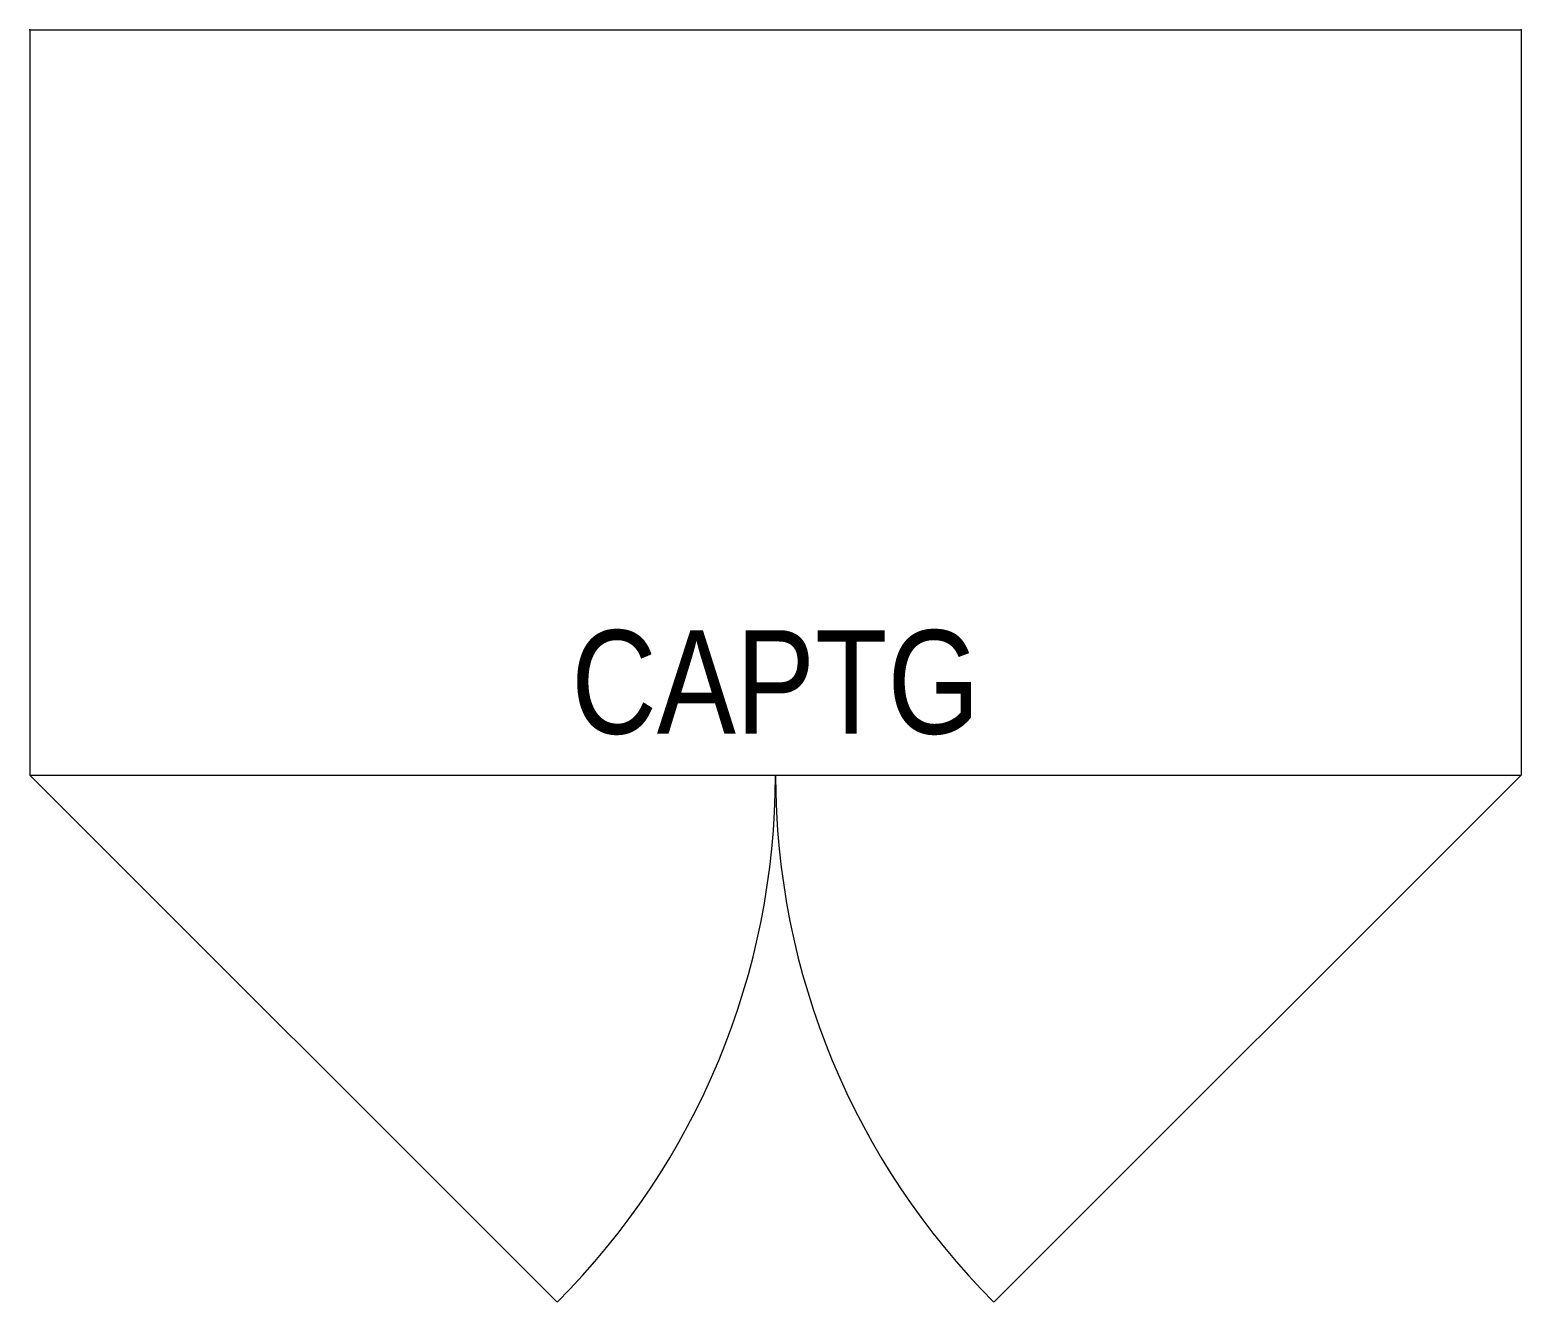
# Model space of a CAD drawing. Extents: x 0 to 36, y -30.7 to 0.
import ezdxf
from ezdxf.enums import TextEntityAlignment as Align

# ---------------------------------------------------------------- set-up
doc = ezdxf.new("R2010")
doc.units = 0
doc.header["$LTSCALE"] = 0.375
doc.header["$MEASUREMENT"] = 0
doc.layers.add('A-FURN-P-FILE', color=1, linetype='Continuous')
doc.layers.add('A-FURN-P-FILE-T', color=7, linetype='Continuous')
doc.styles.get("Standard").update_dxf_attribs({"font": 'ARIALN.TTF'})

msp = doc.modelspace()

# ---------------------------------------------------------------- linework, layer by layer
at = {"layer": 'A-FURN-P-FILE'}
for p, q in [((0, 0), (0, -18)), ((0, 0), (36, 0)), ((36, 0), (36, -18)), ((0, -18), (12.71875, -30.71875)), ((0, -18), (36, -18)), ((36, -18), (23.28125, -30.71875))]:
    msp.add_line(p, q, dxfattribs=at)
for centre, start, end in [((0, -18), 314.999992, 0), ((36, -18), 180.000005, 224.999996)]:
    msp.add_arc(centre, 18, start, end, dxfattribs=at)
for p in [(0, 0), (36, 0)]:
    msp.add_point(p, dxfattribs=at)

# ---------------------------------------------------------------- texts
at = {"layer": 'A-FURN-P-FILE-T', "flags": 1}
for tag, s in [('CAPPN', '730581'), ('CAPMG', 'STC'), ('CAPMC', 'SCF'), ('CAPQT', '1'), ('CAPDH', '0.000000'), ('CAPGC', '')]:
    msp.add_attdef(tag, (0, 0), s, height=0.001, dxfattribs=at)
at = {"layer": 'A-FURN-P-FILE-T'}
msp.add_attdef('CAPTG', text='18/64/4', height=2.5, dxfattribs=at).set_placement((18, -17), align=Align.CENTER)

doc.saveas('drawing.dxf')
